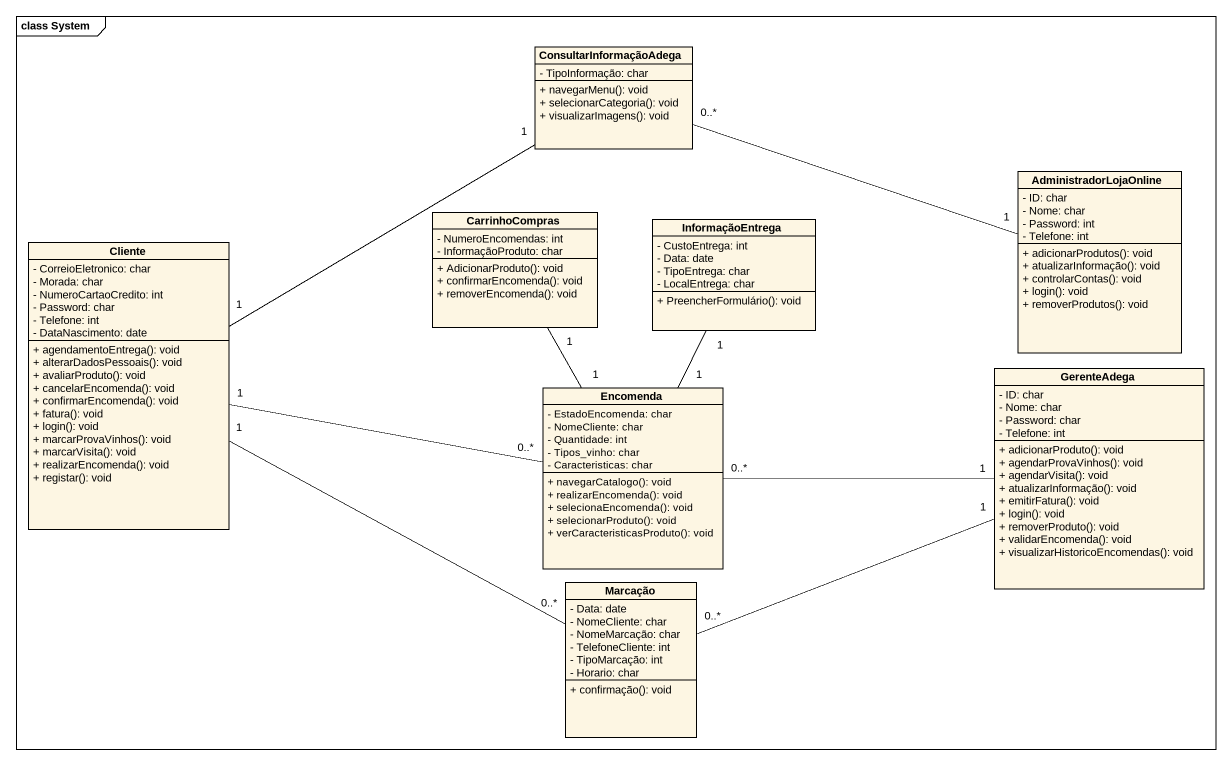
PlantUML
@startuml
mainframe class System
hide circle
hide empty members
skinparam classAttributeIconSize 0
class ConsultarInformaçãoAdega {
  - TipoInformação: char
  + navegarMenu(): void
  + selecionarCategoria(): void
  + visualizarImagens(): void
}
class AdministradorLojaOnline {
  - ID: char
  - Nome: char
  - Password: int
  - Telefone: int
  + adicionarProdutos(): void
  + atualizarInformação(): void
  + controlarContas(): void
  + login(): void
  + removerProdutos(): void
}
class CarrinhoCompras {
  - NumeroEncomendas: int
  - InformaçãoProduto: char
  + AdicionarProduto(): void
  + confirmarEncomenda(): void
  + removerEncomenda(): void
}
class InformaçãoEntrega {
  - CustoEntrega: int
  - Data: date
  - TipoEntrega: char
  - LocalEntrega: char
  + PreencherFormulário(): void
}
class Cliente {
  - CorreioEletronico: char
  - Morada: char
  - NumeroCartaoCredito: int
  - Password: char
  - Telefone: int
  - DataNascimento: date
  + agendamentoEntrega(): void
  + alterarDadosPessoais(): void
  + avaliarProduto(): void
  + cancelarEncomenda(): void
  + confirmarEncomenda(): void
  + fatura(): void
  + login(): void
  + marcarProvaVinhos(): void
  + marcarVisita(): void
  + realizarEncomenda(): void
  + registar(): void
}
class GerenteAdega {
  - ID: char
  - Nome: char
  - Password: char
  - Telefone: int
  + adicionarProduto(): void
  + agendarProvaVinhos(): void
  + agendarVisita(): void
  + atualizarInformação(): void
  + emitirFatura(): void
  + login(): void
  + removerProduto(): void
  + validarEncomenda(): void
  + visualizarHistoricoEncomendas(): void
}
class Encomenda {
  - EstadoEncomenda: char
  - NomeCliente: char
  - Quantidade: int
  - Tipos_vinho: char
  - Caracteristicas: char
  + navegarCatalogo(): void
  + realizarEncomenda(): void
  + selecionaEncomenda(): void
  + selecionarProduto(): void
  + verCaracteristicasProduto(): void
}
class Marcação {
  - Data: date
  - NomeCliente: char
  - NomeMarcação: char
  - TelefoneCliente: int
  - TipoMarcação: int
  - Horario: char
  + confirmação(): void
}
AdministradorLojaOnline "1" -left- "0..*" ConsultarInformaçãoAdega
Cliente "1" -right- "1" ConsultarInformaçãoAdega
Cliente "1" -right- "0..*" Encomenda
Cliente "1" -right- "0..*" Marcação
GerenteAdega "1" -left- "0..*" Encomenda
GerenteAdega "1" -left- "0..*" Marcação
Encomenda "1" -up- "1" CarrinhoCompras
Encomenda "1" -up- "1" InformaçãoEntrega
@enduml
